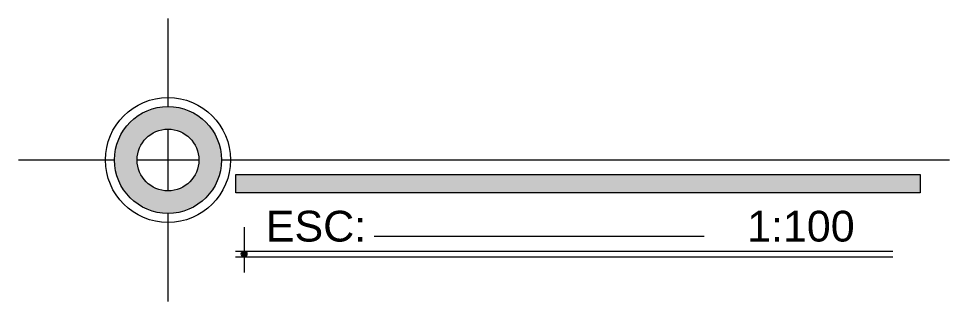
# Model space of a CAD drawing. Header units: metres. Extents: x -182 to 99, y 70 to 113.
# Drawn here: x 80.13 to 99.27, y 72.22 to 78.04 of the extents above; entities that cross this region are included whole.
import ezdxf

# ---------------------------------------------------------------- set-up
doc = ezdxf.new("R2010")
doc.units = ezdxf.units.M
doc.header["$LTSCALE"] = 0.01
for name, color, linetype, lineweight in [('referencia', 161, 'Continuous', 15), ('Sillas', 7, 'Continuous', 18), ('TEXTO', 120, 'Continuous', 50)]:
    doc.layers.add(name, color=color, linetype=linetype, lineweight=lineweight)

msp = doc.modelspace()

# ---------------------------------------------------------------- hatches: boundary and pattern name
at = {"layer": 'referencia'}
h = msp.add_hatch(color=20, dxfattribs=at)
h.paths.add_polyline_path([(82.099, 75.131, 1), (84.299, 75.131, 1)])
h.paths.add_polyline_path([(83.835, 75.131, -1), (82.563, 75.131, -1)], flags=16)
msp.add_hatch(color=20, dxfattribs=at).paths.add_polyline_path([(84.822, 73.199, 1), (84.706, 73.199, 1)])
at = {"layer": 'Sillas'}
msp.add_hatch(color=20, dxfattribs=at).paths.add_polyline_path([(98.664, 74.829), (84.592, 74.829), (84.592, 74.458), (98.664, 74.458)])

# ---------------------------------------------------------------- linework, layer by layer
at = {"layer": 'referencia', "color": 5}
for p, q in [((83.199, 78.04), (83.199, 76.231)), ((83.199, 75.767), (83.199, 74.494)), ((80.128, 75.131), (82.099, 75.131)), ((82.563, 75.131), (83.835, 75.131)), ((84.299, 75.131), (99.265, 75.131)), ((83.199, 74.031), (83.199, 72.222)), ((84.764, 73.752), (84.764, 73.257)), ((87.438, 73.566), (94.221, 73.566)), ((84.589, 73.257), (98.103, 73.257)), ((84.589, 73.142), (98.103, 73.142)), ((84.764, 73.142), (84.764, 72.819))]:
    msp.add_line(p, q, dxfattribs=at)
at = {"layer": 'referencia'}
msp.add_lwpolyline([(84.592, 74.829), (98.664, 74.829), (98.664, 74.458), (84.592, 74.458)], close=True, dxfattribs=at)
at = {"layer": 'referencia', "color": 5}
for centre, radius in [((83.199, 75.131), 1.286), ((83.199, 75.131), 1.1), ((83.199, 75.131), 0.636), ((84.764, 73.199), 0.058)]:
    msp.add_circle(centre, radius, dxfattribs=at)

# ---------------------------------------------------------------- texts
at = {"layer": 'TEXTO', "char_height": 0.63308, "width": 3.58545, "attachment_point": 1}
for s, insert in [('{\\fArial|b0|i0|c0|p34;\\C7;ESC:}', (85.21, 74.086)), ('{\\fArial|b0|i0|c0|p34;\\C7;1:100}', (95.105, 74.086))]:
    msp.add_mtext(s, dxfattribs=dict(at, insert=insert))

doc.saveas('drawing.dxf')
